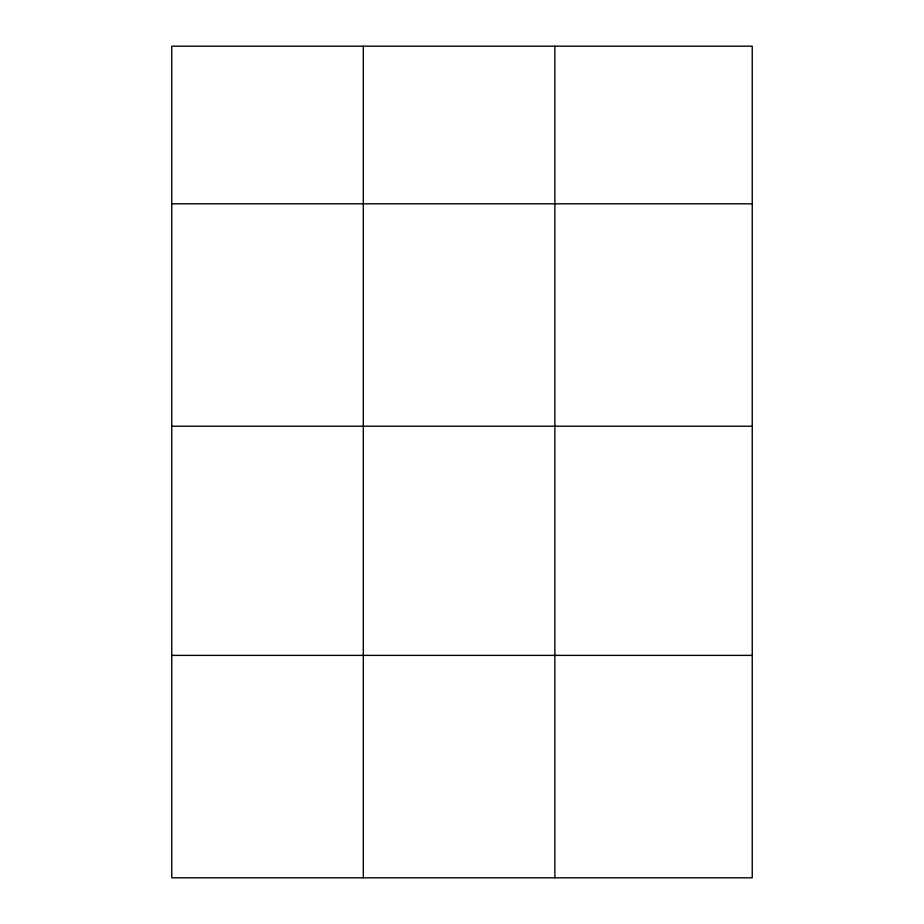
<?xml version="1.0" encoding="UTF-8"?>
<svg xmlns="http://www.w3.org/2000/svg" width="924" height="924" viewBox="0 0 924 924"><rect width="100%" height="100%" fill="white"/><g stroke="black" fill="none" stroke-linecap="round" stroke-linejoin="round"><path stroke-width="1.39" d="M752.24 426.23L752.24 46.2L171.76 46.2L171.76 877.8L752.24 877.8L752.24 426.23L171.76 426.23M171.76 203.811L752.24 203.811M171.76 655.382L752.24 655.382M554.874 46.2L554.874 877.8M363.317 46.2L363.317 877.8"/></g></svg>
